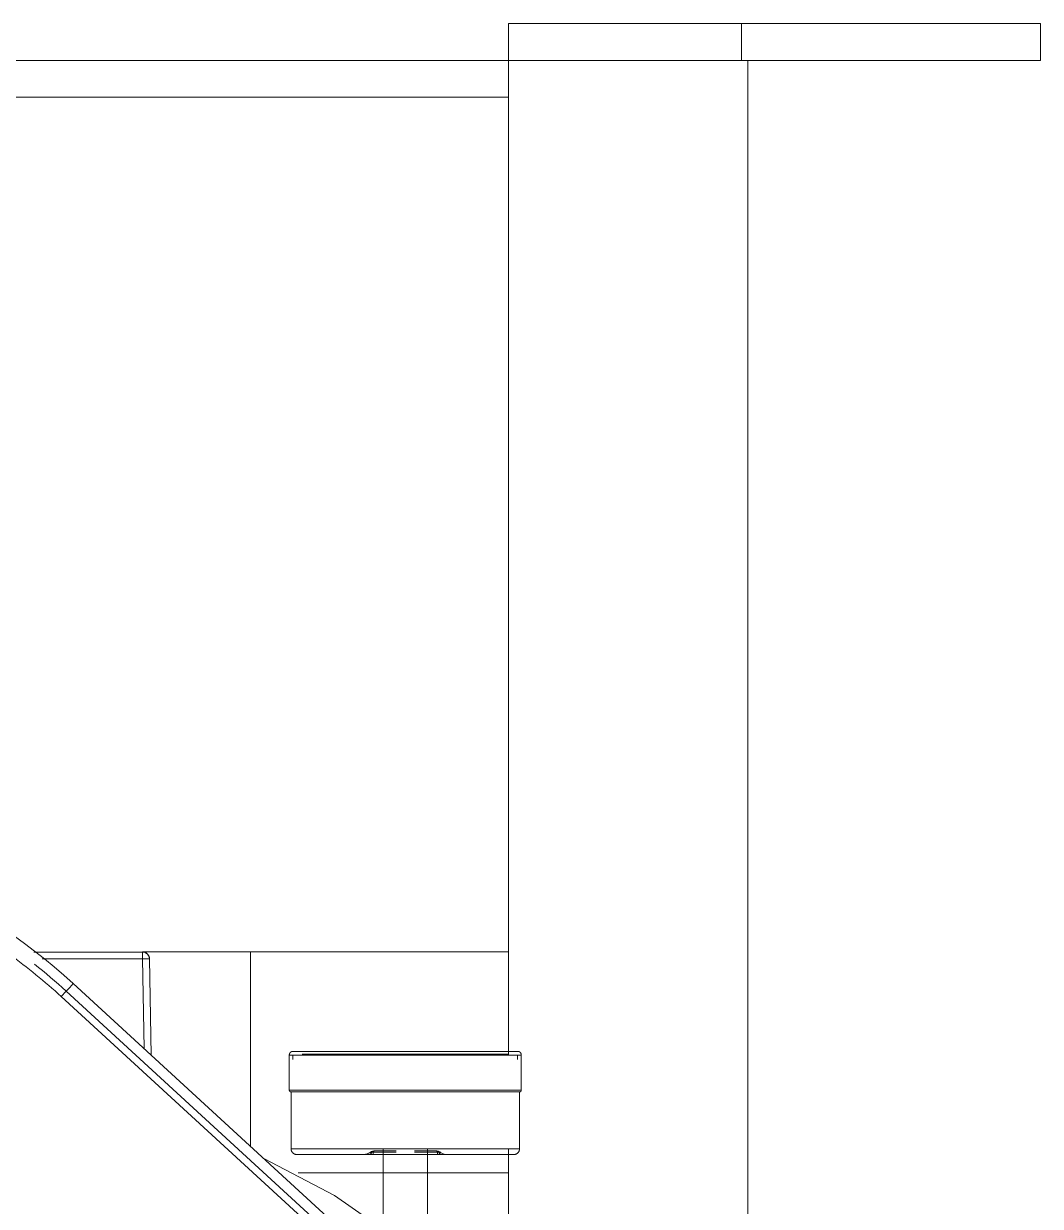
# Model space of a CAD drawing. Header units: metres. Extents: x 8 to 325, y -31 to 15.
# Drawn here: x 132.7186 to 132.9947, y -9.5973 to -9.2762 of the extents above; entities that cross this region are included whole.
import ezdxf

# ---------------------------------------------------------------- set-up
doc = ezdxf.new("R2010")
doc.units = ezdxf.units.M
doc.layers.add('G-IMPT', color=7, linetype='Continuous', lineweight=9, true_color=0x999999)
doc.layers.add('M-EKIP', color=7, linetype='Continuous', lineweight=9)

# ---------------------------------------------------------------- blocks, each defined once
blk = doc.blocks.new('D4010_10_Yangın Pompası - Wilo SCPFF 125_300_125_2_dwg-7064674-_1_13_4_13_ PERON KATI _FFL_')
at = {"layer": 'G-IMPT', "color": 8, "lineweight": 5, "true_color": 0x808080}
for p, q in [((0.00016, -0.66478), (-0.13666, -0.53925)), ((0.0015, -0.66331), (-0.13531, -0.53778)), ((-0.00175, -0.66685), (-0.13857, -0.54133)), ((-0.18493, -0.91743), (-0.18493, -0.56116)), ((-0.11993, -0.62193), (-0.11993, -0.58525)), ((-0.09793, -0.59094), (-0.09793, -0.61543)), ((-0.08593, -0.61543), (-0.08593, -0.59954)), ((-0.11993, -0.61543), (-0.09713, -0.61543)), ((-0.11993, -0.61543), (-0.11993, -0.62193)), ((-0.09193, -0.61543), (-0.09793, -0.61543)), ((-0.09193, -0.61543), (-0.08593, -0.61543)), ((-0.08674, -0.61543), (-0.06283, -0.61543)), ((-0.12293, -0.62193), (-0.12293, -0.63743)), ((-0.12293, -0.62193), (-0.06093, -0.62193)), ((-0.12143, -0.62043), (-0.09447, -0.62043)), ((-0.06243, -0.62043), (-0.12143, -0.62043)), ((-0.1017, -0.62043), (-0.0945, -0.62043)), ((-0.0945, -0.62103), (-0.10099, -0.62103)), ((-0.09443, -0.62043), (-0.10071, -0.62043)), ((-0.10071, -0.62103), (-0.09443, -0.62103)), ((-0.09449, -0.62143), (-0.1002, -0.62143)), ((-0.1002, -0.62143), (-0.09443, -0.62143)), ((-0.09468, -0.62143), (-0.09818, -0.62143)), ((-0.09818, -0.62143), (-0.09468, -0.62143)), ((-0.08943, -0.62043), (-0.09443, -0.62043)), ((-0.09443, -0.62043), (-0.08943, -0.62043)), ((-0.08316, -0.62043), (-0.08943, -0.62043)), ((-0.08943, -0.62103), (-0.08316, -0.62103)), ((-0.08943, -0.62143), (-0.08367, -0.62143)), ((-0.08939, -0.62043), (-0.06243, -0.62043)), ((-0.08937, -0.62043), (-0.08217, -0.62043)), ((-0.08288, -0.62103), (-0.08937, -0.62103)), ((-0.08367, -0.62143), (-0.08937, -0.62143)), ((-0.08568, -0.62143), (-0.08918, -0.62143)), ((-0.08918, -0.62143), (-0.08568, -0.62143)), ((-0.06093, -0.63743), (-0.06093, -0.62193)), ((-0.04993, -0.67543), (-0.04993, -0.62264)), ((-0.12343, -0.63793), (-0.12343, -0.64743)), ((-0.12343, -0.63793), (-0.06043, -0.63793)), ((-0.06093, -0.63743), (-0.12293, -0.63743)), ((-0.06171, -0.63743), (-0.06093, -0.63743)), ((-0.06043, -0.63793), (-0.06103, -0.63793)), ((-0.06043, -0.64743), (-0.06043, -0.63793)), ((-0.12343, -0.64743), (-0.12284, -0.64743)), ((-0.06043, -0.64743), (-0.12343, -0.64743)), ((-0.12243, -0.64618), (-0.12243, -0.64718)), ((-0.06143, -0.64843), (-0.12243, -0.64843)), ((-0.12243, -0.64843), (-0.06143, -0.64843)), ((-0.12068, -0.64843), (-0.06318, -0.64843)), ((-0.06318, -0.64843), (-0.12068, -0.64843)), ((-0.11993, -0.91743), (-0.11993, -0.64743)), ((-0.11993, -0.64743), (-0.11993, -0.67543)), ((-0.06393, -0.64768), (-0.11993, -0.64768)), ((-0.11993, -0.64768), (-0.06393, -0.64768)), ((-0.11943, -0.64768), (-0.06443, -0.64768)), ((-0.06443, -0.64768), (-0.11943, -0.64768)), ((-0.06143, -0.64718), (-0.06143, -0.64618)), ((-0.02292, -0.64743), (-0.02247, -0.67354)), ((-0.02247, -0.67354), (-0.02292, -0.64743)), ((-0.02057, -0.67354), (-0.02099, -0.6492)), ((0.0015, -0.66331), (0.00016, -0.66478)), ((-0.02247, -0.67354), (-0.02247, -0.67356)), ((0.00663, -0.67354), (-0.02057, -0.67354)), ((-0.02057, -0.6754), (-0.02057, -0.67354)), ((-0.11993, -0.67543), (-0.04993, -0.67543)), ((-0.02057, -0.67543), (-0.04993, -0.67543)), ((0.00896, -0.6754), (-0.02057, -0.6754)), ((-0.11993, -0.91743), (-0.11993, -0.90743)), ((0.12913, -0.90743), (-0.11993, -0.90743)), ((-0.26437, -0.91743), (-0.26437, -0.92743)), ((-0.18325, -0.91743), (-0.26437, -0.91743)), ((-0.26437, -0.92743), (-0.26437, -0.91743)), ((-0.18325, -0.91743), (-0.11993, -0.91743)), ((-0.18325, -0.92743), (-0.18325, -0.91743)), ((-0.11993, -0.91743), (0.12913, -0.91743)), ((-0.11993, -0.92743), (-0.11993, -0.91743)), ((-0.26437, -0.92743), (-0.18325, -0.92743)), ((-0.11993, -0.92743), (-0.18325, -0.92743))]:
    blk.add_line(p, q, dxfattribs=at)
at = {"layer": 'G-IMPT', "color": 8, "lineweight": 5, "true_color": 0x808080, "flags": 128}
for points in [[(-0.12026, -0.57764), (-0.1063, -0.5859), (-0.07275, -0.60927), (-0.05352, -0.61935)], [(-0.09793, -0.62197), (-0.09793, -0.62142), (-0.09793, -0.62087), (-0.09793, -0.6203), (-0.09793, -0.61973), (-0.09793, -0.61915), (-0.09793, -0.61857), (-0.09793, -0.61798), (-0.09793, -0.61739), (-0.09793, -0.61679), (-0.09793, -0.61619), (-0.09793, -0.61559), (-0.09793, -0.61543)], [(-0.08593, -0.61543), (-0.08593, -0.61603), (-0.08593, -0.61663), (-0.08593, -0.61723), (-0.08593, -0.61782), (-0.08593, -0.61841), (-0.08593, -0.619), (-0.08593, -0.61958), (-0.08593, -0.62015), (-0.08593, -0.62071), (-0.08593, -0.62127), (-0.08593, -0.62182)], [(-0.12293, -0.62193), (-0.12293, -0.62187), (-0.12293, -0.62181), (-0.12292, -0.62175), (-0.12291, -0.62169), (-0.1229, -0.62163), (-0.12289, -0.62157), (-0.12287, -0.62152), (-0.12286, -0.62146), (-0.12284, -0.6214), (-0.12281, -0.62135), (-0.12279, -0.62129), (-0.12276, -0.62124), (-0.12273, -0.62118), (-0.1227, -0.62113), (-0.12267, -0.62108), (-0.12264, -0.62103), (-0.1226, -0.62099), (-0.12256, -0.62094), (-0.12252, -0.6209), (-0.12248, -0.62085), (-0.12243, -0.62081), (-0.12239, -0.62077), (-0.12234, -0.62074), (-0.12229, -0.6207), (-0.12224, -0.62067), (-0.12219, -0.62064), (-0.12214, -0.62061), (-0.12209, -0.62058), (-0.12203, -0.62055), (-0.12198, -0.62053), (-0.12192, -0.62051), (-0.12186, -0.62049), (-0.12181, -0.62048), (-0.12175, -0.62046), (-0.12169, -0.62045), (-0.12163, -0.62044), (-0.12157, -0.62044), (-0.12151, -0.62043), (-0.12145, -0.62043), (-0.12143, -0.62043)], [(-0.12143, -0.62043), (-0.12141, -0.62043), (-0.12134, -0.62043), (-0.12122, -0.62043), (-0.12106, -0.62043), (-0.12085, -0.62043), (-0.12059, -0.62043), (-0.12028, -0.62043), (-0.11994, -0.62043), (-0.11954, -0.62043), (-0.1191, -0.62043), (-0.11862, -0.62043), (-0.1181, -0.62043), (-0.11753, -0.62043), (-0.11693, -0.62043), (-0.11628, -0.62043), (-0.11559, -0.62043), (-0.11487, -0.62043), (-0.11411, -0.62043), (-0.11332, -0.62043), (-0.11249, -0.62043), (-0.11162, -0.62043), (-0.11073, -0.62043), (-0.1098, -0.62043), (-0.10885, -0.62043), (-0.10787, -0.62043), (-0.10687, -0.62043), (-0.10584, -0.62043), (-0.10479, -0.62043), (-0.10371, -0.62043), (-0.10262, -0.62043), (-0.10151, -0.62043), (-0.10039, -0.62043), (-0.09925, -0.62043), (-0.09811, -0.62043), (-0.09695, -0.62043), (-0.09578, -0.62043), (-0.09461, -0.62043)], [(-0.06243, -0.62043), (-0.06246, -0.62043), (-0.06253, -0.62043), (-0.06265, -0.62043), (-0.06281, -0.62043), (-0.06302, -0.62043), (-0.06328, -0.62043), (-0.06358, -0.62043), (-0.06393, -0.62043), (-0.06432, -0.62043), (-0.06476, -0.62043), (-0.06524, -0.62043), (-0.06577, -0.62043), (-0.06633, -0.62043), (-0.06694, -0.62043), (-0.06759, -0.62043), (-0.06827, -0.62043), (-0.06899, -0.62043), (-0.06975, -0.62043), (-0.07055, -0.62043), (-0.07138, -0.62043), (-0.07224, -0.62043), (-0.07314, -0.62043), (-0.07406, -0.62043), (-0.07501, -0.62043), (-0.07599, -0.62043), (-0.077, -0.62043), (-0.07803, -0.62043), (-0.07908, -0.62043), (-0.08015, -0.62043), (-0.08124, -0.62043), (-0.08235, -0.62043), (-0.08347, -0.62043), (-0.08461, -0.62043), (-0.08576, -0.62043), (-0.08692, -0.62043), (-0.08809, -0.62043), (-0.08926, -0.62043), (-0.09044, -0.62043), (-0.09161, -0.62043), (-0.09279, -0.62043), (-0.09397, -0.62043), (-0.09515, -0.62043), (-0.09632, -0.62043), (-0.09748, -0.62043), (-0.09864, -0.62043), (-0.09978, -0.62043), (-0.10091, -0.62043), (-0.10203, -0.62043), (-0.10313, -0.62043), (-0.10421, -0.62043), (-0.10527, -0.62043), (-0.10631, -0.62043), (-0.10733, -0.62043), (-0.10833, -0.62043), (-0.10929, -0.62043), (-0.11023, -0.62043), (-0.11114, -0.62043), (-0.11202, -0.62043), (-0.11287, -0.62043), (-0.11369, -0.62043), (-0.11447, -0.62043), (-0.11521, -0.62043), (-0.11592, -0.62043), (-0.11658, -0.62043), (-0.11721, -0.62043), (-0.1178, -0.62043), (-0.11835, -0.62043), (-0.11885, -0.62043), (-0.11931, -0.62043), (-0.11973, -0.62043), (-0.1201, -0.62043), (-0.12043, -0.62043), (-0.12071, -0.62043), (-0.12095, -0.62043), (-0.12114, -0.62043), (-0.12128, -0.62043), (-0.12138, -0.62043), (-0.12143, -0.62043), (-0.12143, -0.62043)], [(-0.1014, -0.62103), (-0.10141, -0.62099), (-0.10127, -0.62097), (-0.10101, -0.62099), (-0.10071, -0.62103)], [(-0.10099, -0.62103), (-0.10114, -0.62101), (-0.10127, -0.621), (-0.10136, -0.621), (-0.10141, -0.62101), (-0.1014, -0.62103)], [(-0.1002, -0.62143), (-0.10052, -0.6214), (-0.10083, -0.62133), (-0.10113, -0.6212), (-0.1014, -0.62103)], [(-0.10071, -0.62103), (-0.10071, -0.62058), (-0.10071, -0.62043)], [(-0.08872, -0.62043), (-0.08755, -0.62043), (-0.08638, -0.62043), (-0.08523, -0.62043), (-0.08409, -0.62043), (-0.08296, -0.62043), (-0.08184, -0.62043), (-0.08074, -0.62043), (-0.07966, -0.62043), (-0.07859, -0.62043), (-0.07755, -0.62043), (-0.07653, -0.62043), (-0.07554, -0.62043), (-0.07457, -0.62043), (-0.07363, -0.62043), (-0.07272, -0.62043), (-0.07184, -0.62043), (-0.07099, -0.62043), (-0.07018, -0.62043), (-0.0694, -0.62043), (-0.06866, -0.62043), (-0.06795, -0.62043), (-0.06728, -0.62043), (-0.06665, -0.62043), (-0.06607, -0.62043), (-0.06552, -0.62043), (-0.06502, -0.62043), (-0.06455, -0.62043), (-0.06414, -0.62043), (-0.06376, -0.62043), (-0.06344, -0.62043), (-0.06315, -0.62043), (-0.06292, -0.62043), (-0.06273, -0.62043), (-0.06259, -0.62043), (-0.06249, -0.62043), (-0.06244, -0.62043), (-0.06243, -0.62043)], [(-0.08316, -0.62103), (-0.0834, -0.62133), (-0.08367, -0.62143)], [(-0.08367, -0.62143), (-0.08346, -0.6214), (-0.08325, -0.62133), (-0.08306, -0.6212), (-0.08288, -0.62103)], [(-0.08316, -0.62103), (-0.08286, -0.62099), (-0.08259, -0.62097), (-0.08246, -0.62099), (-0.08247, -0.62103)], [(-0.08217, -0.62043), (-0.08254, -0.62059), (-0.08288, -0.62103)], [(-0.08247, -0.62103), (-0.08246, -0.62101), (-0.0825, -0.621), (-0.08259, -0.621), (-0.08272, -0.62101), (-0.08288, -0.62103)], [(-0.08247, -0.62103), (-0.08161, -0.62058), (-0.08067, -0.62043)], [(-0.06243, -0.62043), (-0.06237, -0.62043), (-0.06231, -0.62043), (-0.06225, -0.62044), (-0.06219, -0.62045), (-0.06214, -0.62046), (-0.06208, -0.62047), (-0.06202, -0.62049), (-0.06196, -0.62051), (-0.0619, -0.62053), (-0.06185, -0.62055), (-0.06179, -0.62057), (-0.06174, -0.6206), (-0.06169, -0.62063), (-0.06164, -0.62066), (-0.06159, -0.62069), (-0.06154, -0.62073), (-0.06149, -0.62076), (-0.06144, -0.6208), (-0.0614, -0.62084), (-0.06136, -0.62088), (-0.06132, -0.62093), (-0.06128, -0.62097), (-0.06124, -0.62102), (-0.0612, -0.62107), (-0.06117, -0.62112), (-0.06114, -0.62117), (-0.06111, -0.62122), (-0.06108, -0.62128), (-0.06106, -0.62133), (-0.06103, -0.62139), (-0.06101, -0.62144), (-0.061, -0.6215), (-0.06098, -0.62156), (-0.06097, -0.62162), (-0.06095, -0.62168), (-0.06095, -0.62173), (-0.06094, -0.62179), (-0.06093, -0.62185), (-0.06093, -0.62191), (-0.06093, -0.62193)], [(-0.12343, -0.63793), (-0.12343, -0.63791), (-0.12343, -0.63789), (-0.12343, -0.63787), (-0.12343, -0.63785), (-0.12342, -0.63783), (-0.12342, -0.63781), (-0.12341, -0.63779), (-0.12341, -0.63777), (-0.1234, -0.63775), (-0.12339, -0.63774), (-0.12339, -0.63772), (-0.12338, -0.6377), (-0.12337, -0.63768), (-0.12336, -0.63766), (-0.12335, -0.63765), (-0.12333, -0.63763), (-0.12332, -0.63762), (-0.12331, -0.6376), (-0.1233, -0.63759), (-0.12328, -0.63757), (-0.12327, -0.63756), (-0.12325, -0.63754), (-0.12324, -0.63753), (-0.12322, -0.63752), (-0.1232, -0.63751), (-0.12319, -0.6375), (-0.12317, -0.63749), (-0.12315, -0.63748), (-0.12313, -0.63747), (-0.12311, -0.63746), (-0.1231, -0.63746), (-0.12308, -0.63745), (-0.12306, -0.63745), (-0.12304, -0.63744), (-0.12302, -0.63744), (-0.123, -0.63743), (-0.12298, -0.63743), (-0.12296, -0.63743), (-0.12294, -0.63743), (-0.12293, -0.63743)], [(-0.12293, -0.63743), (-0.12291, -0.63743), (-0.12283, -0.63743), (-0.12271, -0.63743), (-0.12254, -0.63743), (-0.12232, -0.63743), (-0.12204, -0.63743), (-0.12173, -0.63743)], [(-0.06093, -0.63743), (-0.06096, -0.63743), (-0.06103, -0.63743), (-0.06116, -0.63743), (-0.06133, -0.63743), (-0.06155, -0.63743), (-0.06182, -0.63743), (-0.06214, -0.63743), (-0.06251, -0.63743), (-0.06292, -0.63743), (-0.06338, -0.63743), (-0.06389, -0.63743), (-0.06444, -0.63743), (-0.06503, -0.63743), (-0.06567, -0.63743), (-0.06635, -0.63743), (-0.06707, -0.63743), (-0.06783, -0.63743), (-0.06863, -0.63743), (-0.06946, -0.63743), (-0.07034, -0.63743), (-0.07124, -0.63743), (-0.07218, -0.63743), (-0.07315, -0.63743), (-0.07415, -0.63743), (-0.07518, -0.63743), (-0.07624, -0.63743), (-0.07732, -0.63743), (-0.07843, -0.63743), (-0.07955, -0.63743), (-0.0807, -0.63743), (-0.08186, -0.63743), (-0.08304, -0.63743), (-0.08424, -0.63743), (-0.08545, -0.63743), (-0.08666, -0.63743), (-0.08789, -0.63743), (-0.08912, -0.63743), (-0.09036, -0.63743), (-0.0916, -0.63743), (-0.09284, -0.63743), (-0.09408, -0.63743), (-0.09531, -0.63743), (-0.09654, -0.63743), (-0.09776, -0.63743), (-0.09898, -0.63743), (-0.10018, -0.63743), (-0.10137, -0.63743), (-0.10254, -0.63743), (-0.1037, -0.63743), (-0.10483, -0.63743), (-0.10595, -0.63743), (-0.10704, -0.63743), (-0.10812, -0.63743), (-0.10916, -0.63743), (-0.11018, -0.63743), (-0.11116, -0.63743), (-0.11212, -0.63743), (-0.11305, -0.63743), (-0.11394, -0.63743), (-0.11479, -0.63743), (-0.11561, -0.63743), (-0.11639, -0.63743), (-0.11713, -0.63743), (-0.11784, -0.63743), (-0.1185, -0.63743), (-0.11911, -0.63743), (-0.11969, -0.63743), (-0.12022, -0.63743), (-0.1207, -0.63743), (-0.12114, -0.63743), (-0.12153, -0.63743), (-0.12188, -0.63743), (-0.12218, -0.63743), (-0.12242, -0.63743), (-0.12262, -0.63743), (-0.12277, -0.63743), (-0.12287, -0.63743), (-0.12293, -0.63743), (-0.12293, -0.63743)], [(-0.06199, -0.63743), (-0.06169, -0.63743), (-0.06144, -0.63743), (-0.06124, -0.63743), (-0.06109, -0.63743), (-0.06099, -0.63743), (-0.06094, -0.63743), (-0.06093, -0.63743)], [(-0.06093, -0.63743), (-0.06091, -0.63743), (-0.06089, -0.63743), (-0.06087, -0.63743), (-0.06085, -0.63744), (-0.06083, -0.63744), (-0.06081, -0.63744), (-0.06079, -0.63745), (-0.06078, -0.63746), (-0.06076, -0.63746), (-0.06074, -0.63747), (-0.06072, -0.63748), (-0.0607, -0.63749), (-0.06068, -0.6375), (-0.06067, -0.63751), (-0.06065, -0.63752), (-0.06063, -0.63753), (-0.06062, -0.63754), (-0.0606, -0.63755), (-0.06059, -0.63757), (-0.06057, -0.63758), (-0.06056, -0.6376), (-0.06055, -0.63761), (-0.06054, -0.63763), (-0.06052, -0.63764), (-0.06051, -0.63766), (-0.0605, -0.63768), (-0.06049, -0.63769), (-0.06048, -0.63771), (-0.06047, -0.63773), (-0.06047, -0.63775), (-0.06046, -0.63777), (-0.06045, -0.63779), (-0.06045, -0.63781), (-0.06044, -0.63783), (-0.06044, -0.63785), (-0.06044, -0.63786), (-0.06044, -0.63788), (-0.06043, -0.6379), (-0.06043, -0.63792), (-0.06043, -0.63793)], [(-0.12243, -0.64843), (-0.12247, -0.64843), (-0.12251, -0.64843), (-0.12255, -0.64842), (-0.12259, -0.64842), (-0.12263, -0.64841), (-0.12267, -0.6484), (-0.12271, -0.64839), (-0.12275, -0.64838), (-0.12279, -0.64837), (-0.12282, -0.64835), (-0.12286, -0.64833), (-0.12289, -0.64832), (-0.12293, -0.6483), (-0.12296, -0.64828), (-0.123, -0.64826), (-0.12303, -0.64823), (-0.12306, -0.64821), (-0.12309, -0.64818), (-0.12312, -0.64815), (-0.12315, -0.64813), (-0.12318, -0.6481), (-0.1232, -0.64807), (-0.12323, -0.64804), (-0.12325, -0.648), (-0.12327, -0.64797), (-0.1233, -0.64794), (-0.12331, -0.6479), (-0.12333, -0.64787), (-0.12335, -0.64783), (-0.12337, -0.64779), (-0.12338, -0.64775), (-0.12339, -0.64772), (-0.1234, -0.64768), (-0.12341, -0.64764), (-0.12342, -0.6476), (-0.12342, -0.64756), (-0.12343, -0.64752), (-0.12343, -0.64748), (-0.12343, -0.64744), (-0.12343, -0.64743)], [(-0.06143, -0.64843), (-0.06146, -0.64843), (-0.06153, -0.64843), (-0.06165, -0.64843), (-0.06182, -0.64843), (-0.06204, -0.64843), (-0.06231, -0.64843), (-0.06262, -0.64843), (-0.06298, -0.64843), (-0.06339, -0.64843), (-0.06384, -0.64843), (-0.06434, -0.64843), (-0.06488, -0.64843), (-0.06546, -0.64843), (-0.06609, -0.64843), (-0.06676, -0.64843), (-0.06747, -0.64843), (-0.06822, -0.64843), (-0.069, -0.64843), (-0.06983, -0.64843), (-0.07068, -0.64843), (-0.07158, -0.64843), (-0.0725, -0.64843), (-0.07346, -0.64843), (-0.07444, -0.64843), (-0.07545, -0.64843), (-0.07649, -0.64843), (-0.07756, -0.64843), (-0.07864, -0.64843), (-0.07975, -0.64843), (-0.08088, -0.64843), (-0.08203, -0.64843), (-0.08319, -0.64843), (-0.08436, -0.64843), (-0.08555, -0.64843), (-0.08675, -0.64843), (-0.08796, -0.64843), (-0.08917, -0.64843), (-0.09038, -0.64843), (-0.0916, -0.64843), (-0.09282, -0.64843), (-0.09404, -0.64843), (-0.09526, -0.64843), (-0.09647, -0.64843), (-0.09767, -0.64843), (-0.09886, -0.64843), (-0.10004, -0.64843), (-0.10121, -0.64843), (-0.10237, -0.64843), (-0.10351, -0.64843), (-0.10463, -0.64843), (-0.10572, -0.64843), (-0.1068, -0.64843), (-0.10785, -0.64843), (-0.10888, -0.64843), (-0.10988, -0.64843), (-0.11085, -0.64843), (-0.1118, -0.64843), (-0.11271, -0.64843), (-0.11358, -0.64843), (-0.11442, -0.64843), (-0.11523, -0.64843), (-0.116, -0.64843), (-0.11673, -0.64843), (-0.11742, -0.64843), (-0.11807, -0.64843), (-0.11868, -0.64843), (-0.11924, -0.64843), (-0.11976, -0.64843), (-0.12024, -0.64843), (-0.12067, -0.64843), (-0.12106, -0.64843), (-0.1214, -0.64843), (-0.12169, -0.64843), (-0.12193, -0.64843), (-0.12213, -0.64843), (-0.12228, -0.64843), (-0.12238, -0.64843), (-0.12243, -0.64843), (-0.12243, -0.64843)], [(-0.12243, -0.64843), (-0.12241, -0.64843), (-0.12234, -0.64843), (-0.12221, -0.64843), (-0.12204, -0.64843), (-0.12183, -0.64843), (-0.12156, -0.64843), (-0.12125, -0.64843), (-0.12088, -0.64843), (-0.12048, -0.64843), (-0.12003, -0.64843), (-0.11953, -0.64843), (-0.11899, -0.64843), (-0.1184, -0.64843), (-0.11777, -0.64843), (-0.11711, -0.64843), (-0.1164, -0.64843), (-0.11565, -0.64843), (-0.11486, -0.64843), (-0.11404, -0.64843), (-0.11318, -0.64843), (-0.11229, -0.64843), (-0.11137, -0.64843), (-0.11041, -0.64843), (-0.10943, -0.64843), (-0.10841, -0.64843), (-0.10737, -0.64843), (-0.10631, -0.64843), (-0.10522, -0.64843), (-0.10411, -0.64843), (-0.10298, -0.64843), (-0.10184, -0.64843), (-0.10068, -0.64843), (-0.0995, -0.64843), (-0.09831, -0.64843), (-0.09712, -0.64843), (-0.09591, -0.64843), (-0.0947, -0.64843), (-0.09348, -0.64843), (-0.09226, -0.64843), (-0.09104, -0.64843), (-0.08982, -0.64843), (-0.08861, -0.64843), (-0.0874, -0.64843), (-0.0862, -0.64843), (-0.085, -0.64843), (-0.08382, -0.64843), (-0.08265, -0.64843), (-0.0815, -0.64843), (-0.08036, -0.64843), (-0.07924, -0.64843), (-0.07814, -0.64843), (-0.07706, -0.64843), (-0.07601, -0.64843), (-0.07498, -0.64843), (-0.07398, -0.64843), (-0.07301, -0.64843), (-0.07207, -0.64843), (-0.07116, -0.64843), (-0.07028, -0.64843), (-0.06944, -0.64843), (-0.06864, -0.64843), (-0.06787, -0.64843), (-0.06714, -0.64843), (-0.06645, -0.64843), (-0.0658, -0.64843), (-0.06519, -0.64843), (-0.06463, -0.64843), (-0.0641, -0.64843), (-0.06363, -0.64843), (-0.0632, -0.64843), (-0.06281, -0.64843), (-0.06247, -0.64843), (-0.06218, -0.64843), (-0.06193, -0.64843), (-0.06174, -0.64843), (-0.06159, -0.64843), (-0.06149, -0.64843), (-0.06144, -0.64843), (-0.06143, -0.64843)], [(-0.06043, -0.64743), (-0.06043, -0.64747), (-0.06044, -0.64751), (-0.06044, -0.64755), (-0.06045, -0.64759), (-0.06045, -0.64763), (-0.06046, -0.64767), (-0.06047, -0.64771), (-0.06048, -0.64774), (-0.0605, -0.64778), (-0.06051, -0.64782), (-0.06053, -0.64786), (-0.06055, -0.64789), (-0.06057, -0.64793), (-0.06059, -0.64796), (-0.06061, -0.64799), (-0.06063, -0.64803), (-0.06066, -0.64806), (-0.06068, -0.64809), (-0.06071, -0.64812), (-0.06074, -0.64815), (-0.06077, -0.64817), (-0.0608, -0.6482), (-0.06083, -0.64823), (-0.06086, -0.64825), (-0.06089, -0.64827), (-0.06093, -0.64829), (-0.06096, -0.64831), (-0.061, -0.64833), (-0.06103, -0.64835), (-0.06107, -0.64836), (-0.06111, -0.64838), (-0.06115, -0.64839), (-0.06118, -0.6484), (-0.06122, -0.64841), (-0.06126, -0.64842), (-0.0613, -0.64842), (-0.06134, -0.64843), (-0.06138, -0.64843), (-0.06142, -0.64843), (-0.06143, -0.64843)], [(-0.00175, -0.66685), (-0.0008, -0.66581), (0.00016, -0.66478)]]:
    blk.add_lwpolyline(points, dxfattribs=at)
at = {"layer": 'G-IMPT', "color": 8, "lineweight": 5, "true_color": 0x808080}
for centre, radius, start, end in [((0.10507, -0.55043), 0.158, 227.4642, 266.8667), ((-0.02057, -0.67353), 0.0019, 181, 270)]:
    blk.add_arc(centre, radius, start, end, dxfattribs=at)
blk.add_ellipse((-0.02057, -0.67351), major_axis=(0.0019, 0.00003), ratio=0.996194, start_param=3.141593, end_param=4.695002, dxfattribs=at)
for points, knots in [([(-0.10071, -0.62043), (-0.10078, -0.62043), (-0.10086, -0.62043), (-0.10104, -0.62043), (-0.1012, -0.62043), (-0.10136, -0.62043), (-0.10151, -0.62043), (-0.10172, -0.62043), (-0.10197, -0.62043), (-0.10224, -0.62043), (-0.10249, -0.62043), (-0.10271, -0.62043), (-0.10288, -0.62043), (-0.103, -0.62043), (-0.10308, -0.62043), (-0.10312, -0.62043), (-0.10316, -0.62043), (-0.10318, -0.62043), (-0.1032, -0.62043), (-0.1032, -0.62043), (-0.1032, -0.62043)], [-1, -1, -1, -1, -0.958333, -0.916667, -0.875, -0.833333, -0.791667, -0.75, -0.666667, -0.583333, -0.5, -0.416667, -0.333333, -0.25, -0.208333, -0.166667, -0.125, -0.083333, -0.041667, 0, 0, 0, 0]), ([(-0.1032, -0.62043), (-0.1032, -0.62043), (-0.10319, -0.62043), (-0.10317, -0.62043), (-0.10312, -0.62043), (-0.10306, -0.62043), (-0.10297, -0.62043), (-0.10284, -0.62043), (-0.10266, -0.62043), (-0.10243, -0.62043), (-0.10213, -0.62043), (-0.10187, -0.62043), (-0.1017, -0.62043)], [-1, -1, -1, -1, -0.925, -0.85, -0.775, -0.7, -0.625, -0.55, -0.4, -0.3, -0.2, 0, 0, 0, 0]), ([(-0.1002, -0.62143), (-0.10027, -0.62143), (-0.10041, -0.62141), (-0.10068, -0.62131), (-0.10087, -0.62116), (-0.10099, -0.62103)], [0, 0, 0, 0, 0.25, 0.5, 1, 1, 1, 1]), ([(-0.08067, -0.62043), (-0.08067, -0.62043), (-0.08067, -0.62043), (-0.08068, -0.62043), (-0.08071, -0.62043), (-0.08074, -0.62043), (-0.08079, -0.62043), (-0.08086, -0.62043), (-0.08098, -0.62043), (-0.08116, -0.62043), (-0.08138, -0.62043), (-0.08163, -0.62043), (-0.0819, -0.62043), (-0.08215, -0.62043), (-0.08235, -0.62043), (-0.08251, -0.62043), (-0.08267, -0.62043), (-0.08283, -0.62043), (-0.083, -0.62043), (-0.08308, -0.62043), (-0.08316, -0.62043)], [-1, -1, -1, -1, -0.958333, -0.916667, -0.875, -0.833333, -0.791667, -0.75, -0.666667, -0.583333, -0.5, -0.416667, -0.333333, -0.25, -0.208333, -0.166667, -0.125, -0.083333, -0.041667, 0, 0, 0, 0]), ([(-0.08217, -0.62043), (-0.08208, -0.62043), (-0.08198, -0.62043), (-0.08178, -0.62043), (-0.08161, -0.62043), (-0.08144, -0.62043), (-0.08129, -0.62043), (-0.0811, -0.62043), (-0.08094, -0.62043), (-0.08081, -0.62043), (-0.0807, -0.62043), (-0.08067, -0.62043), (-0.08067, -0.62043)], [-1, -1, -1, -1, -0.925, -0.85, -0.775, -0.7, -0.625, -0.55, -0.4, -0.3, -0.2, 0, 0, 0, 0]), ([(0.10077, -0.70356), (0.09475, -0.70339), (0.08265, -0.70234), (0.05866, -0.69731), (0.03607, -0.68815), (0.01535, -0.67505), (0.00594, -0.66738), (0.0015, -0.66331)], [0, 0, 0, 0, 0.166667, 0.333333, 0.666667, 0.833333, 1, 1, 1, 1]), ([(-0.02057, -0.67543), (-0.02085, -0.67543), (-0.02141, -0.6753), (-0.02203, -0.67481), (-0.02238, -0.67419), (-0.02246, -0.67377), (-0.02247, -0.67356)], [0, 0, 0, 0, 0.285714, 0.571429, 0.785714, 1, 1, 1, 1])]:
    blk.add_open_spline(points, degree=3, knots=knots, dxfattribs=at)
for points in [[(-0.1032, -0.62043), (-0.10288, -0.62043), (-0.10224, -0.62054), (-0.10165, -0.62084), (-0.1014, -0.62103)], [(-0.1014, -0.62103), (-0.10165, -0.62084), (-0.10224, -0.62054), (-0.10288, -0.62043), (-0.1032, -0.62043)], [(-0.1017, -0.62043), (-0.10157, -0.62043), (-0.10132, -0.62054), (-0.10109, -0.62084), (-0.10099, -0.62103)], [(-0.1002, -0.62143), (-0.10031, -0.62143), (-0.10052, -0.62141), (-0.10084, -0.62134), (-0.10113, -0.62121), (-0.10131, -0.62109), (-0.1014, -0.62103)], [(-0.10071, -0.62103), (-0.10063, -0.62116), (-0.10047, -0.62136), (-0.10029, -0.62143), (-0.1002, -0.62143)], [(-0.08247, -0.62103), (-0.08264, -0.62116), (-0.08303, -0.62136), (-0.08345, -0.62143), (-0.08367, -0.62143)], [(-0.08247, -0.62103), (-0.08264, -0.62116), (-0.08302, -0.62136), (-0.08345, -0.62143), (-0.08367, -0.62143)], [(-0.08316, -0.62103), (-0.08316, -0.62084), (-0.08316, -0.62054), (-0.08316, -0.62043), (-0.08316, -0.62043)], [(-0.08067, -0.62043), (-0.08098, -0.62043), (-0.08163, -0.62054), (-0.08221, -0.62084), (-0.08247, -0.62103)], [(0.00879, -0.67213), (0.00581, -0.66978), (0.00293, -0.66732), (0.00016, -0.66478)], [(-0.02247, -0.67354), (-0.02247, -0.67354), (-0.02208, -0.67354), (-0.02101, -0.67354), (-0.02057, -0.67354)]]:
    blk.add_open_spline(points, degree=3, dxfattribs=at)
blk = doc.blocks.new('D4010_10_Yangın Pompası - ELEKTRİKLİ YANGIN POMPASI _ ELECTRICAL FIRE PUMP-7064675-_1_13_4_13_ PERON KATI _FFL_')
blk.add_blockref('D4010_10_Yangın Pompası - Wilo SCPFF 125_300_125_2_dwg-7064674-_1_13_4_13_ PERON KATI _FFL_', (-0.19, 0))
blk = doc.blocks.new('IC-TKN-M7-S23-000-10-A1-32-K-T-6E-200_rvt-1-_1_13_4_13_ PERON KATI _FFL_')
at = {"layer": 'M-EKIP', "color": 8, "lineweight": 5, "true_color": 0x808080, "rotation": 180}
blk.add_blockref('D4010_10_Yangın Pompası - ELEKTRİKLİ YANGIN POMPASI _ ELECTRICAL FIRE PUMP-7064675-_1_13_4_13_ PERON KATI _FFL_', (-172.25433, -10.20363), dxfattribs=at)

msp = doc.modelspace()

# ---------------------------------------------------------------- block references
at = {"lineweight": 5}
msp.add_blockref('IC-TKN-M7-S23-000-10-A1-32-K-T-6E-200_rvt-1-_1_13_4_13_ PERON KATI _FFL_', (304.79466, 0), dxfattribs=at)

doc.saveas('drawing.dxf')
